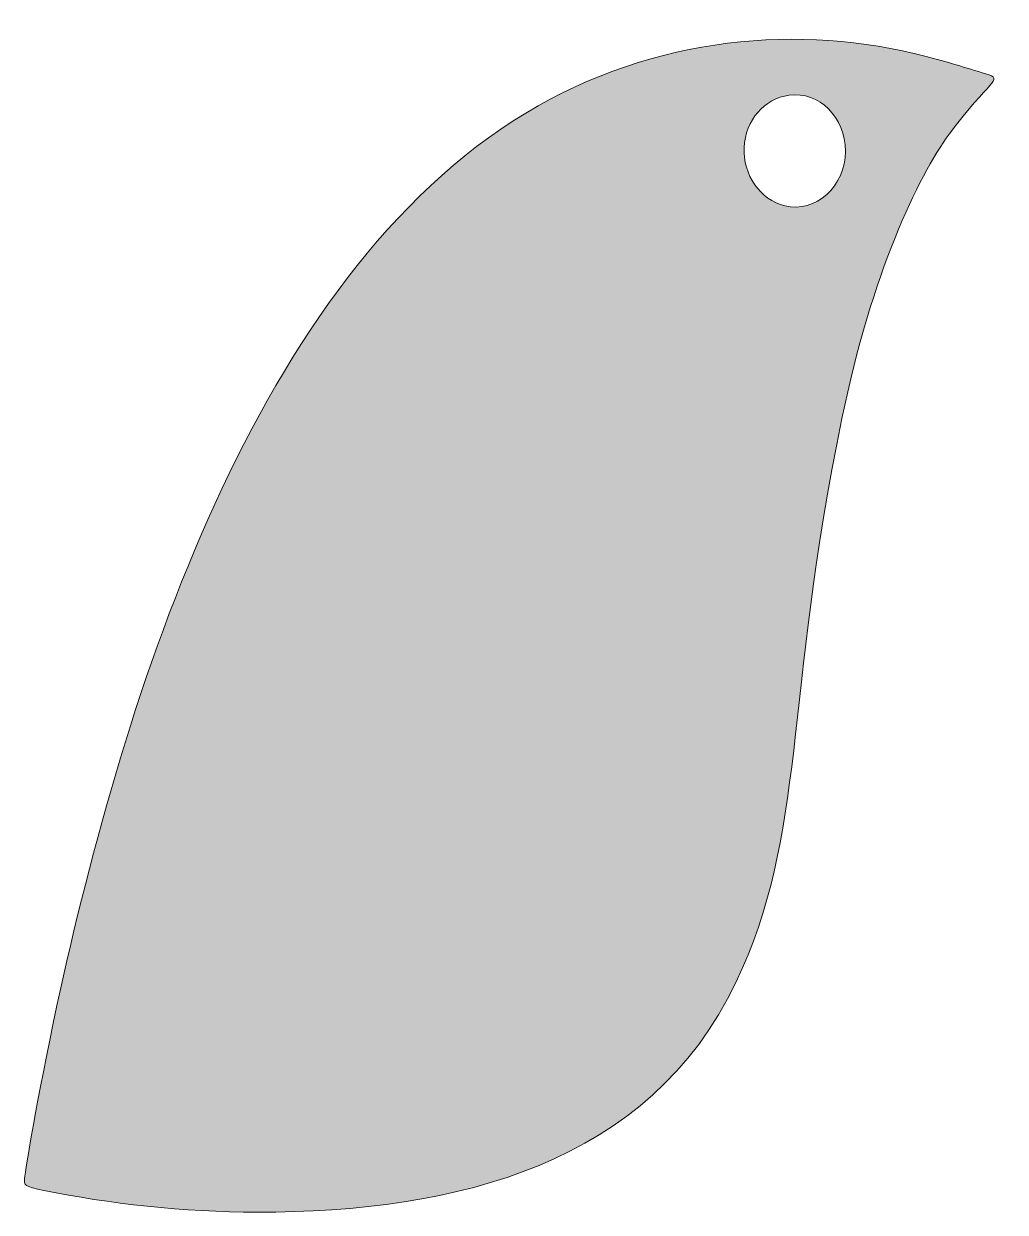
# Model space of a CAD drawing. Header units: inches. Extents: x 31.9 to 36.93, y -37.39 to -31.31.
import ezdxf

# ---------------------------------------------------------------- set-up
doc = ezdxf.new("R2010")
doc.units = ezdxf.units.IN
doc.header["$MEASUREMENT"] = 0
doc.layers.add('_U+0421_U+043B_U+043E_U+0439 1', color=7, linetype='Continuous')

# ---------------------------------------------------------------- blocks, each defined once
blk = doc.blocks.new('block 2')
at = {"layer": '_U+0421_U+043B_U+043E_U+0439 1', "lineweight": 0}
for points, knots in [([(36.8283, -31.5639), (36.7269, -31.5332), (36.6257, -31.5018), (36.5225, -31.4749), (35.8826, -31.3079), (35.1361, -31.3657), (34.4742, -31.7649), (33.085, -32.6024), (32.4189, -34.7392), (32.0743, -36.3303), (31.9678, -36.8244), (31.9149, -37.1657), (31.9082, -37.2167), (31.9042, -37.2481), (31.9064, -37.2567), (32.0076, -37.2771), (32.3354, -37.344), (32.7236, -37.3881), (33.0986, -37.3886), (34.1235, -37.3886), (35.1061, -37.1412), (35.5493, -36.2124), (35.911, -35.4567), (35.7951, -34.7675), (36.0917, -33.3282), (36.2446, -32.5833), (36.4808, -32.0915), (36.641, -31.8725), (36.846, -31.5921), (36.9278, -31.594), (36.8283, -31.5639)], [0, 0, 0, 0, 1, 1, 1, 2, 2, 2, 3, 3, 3, 4, 4, 4, 5, 5, 5, 6, 6, 6, 7, 7, 7, 8, 8, 8, 9, 9, 9, 10, 10, 10, 10]), ([(35.8001, -32.2399), (35.6743, -32.209), (35.5846, -32.0807), (35.5915, -31.9408), (35.5982, -31.8015), (35.6939, -31.6908), (35.8225, -31.6732), (35.975, -31.6522), (36.1097, -31.7865), (36.1101, -31.9599), (36.1104, -32.1396), (35.9569, -32.2782), (35.8001, -32.2399)], [0, 0, 0, 0, 1, 1, 1, 2, 2, 2, 3, 3, 3, 4, 4, 4, 4])]:
    blk.add_open_spline(points, degree=3, knots=knots, dxfattribs=at)

msp = doc.modelspace()

# ---------------------------------------------------------------- hatches: boundary and pattern name
at = {"layer": '_U+0421_U+043B_U+043E_U+0439 1', "true_color": 0xffffff}
h = msp.add_hatch(color=7, dxfattribs=at)
h.dxf.hatch_style = 2
edge = h.paths.add_edge_path()
edge.add_spline(control_points=[(36.8283, -31.5639), (36.7269, -31.5332), (36.6257, -31.5018), (36.5225, -31.4749), (35.8826, -31.3079), (35.1361, -31.3657), (34.4742, -31.7649), (33.085, -32.6024), (32.4189, -34.7392), (32.0743, -36.3303), (31.9678, -36.8244), (31.9149, -37.1657), (31.9082, -37.2167), (31.9042, -37.2481), (31.9064, -37.2567), (32.0076, -37.2771), (32.3354, -37.344), (32.7236, -37.3881), (33.0986, -37.3886), (34.1235, -37.3886), (35.1061, -37.1412), (35.5493, -36.2124), (35.911, -35.4567), (35.7951, -34.7675), (36.0917, -33.3282), (36.2446, -32.5833), (36.4808, -32.0915), (36.641, -31.8725), (36.846, -31.5921), (36.9278, -31.594), (36.8283, -31.5639)], knot_values=[0, 0, 0, 0, 1, 1, 1, 2, 2, 2, 3, 3, 3, 4, 4, 4, 5, 5, 5, 6, 6, 6, 7, 7, 7, 8, 8, 8, 9, 9, 9, 10, 10, 10, 10], degree=3, periodic=1)
edge = h.paths.add_edge_path()
edge.add_spline(control_points=[(35.8001, -32.2399), (35.6743, -32.209), (35.5846, -32.0807), (35.5915, -31.9408), (35.5982, -31.8015), (35.6939, -31.6908), (35.8225, -31.6732), (35.975, -31.6522), (36.1097, -31.7865), (36.1101, -31.9599), (36.1104, -32.1396), (35.9569, -32.2782), (35.8001, -32.2399)], knot_values=[0, 0, 0, 0, 1, 1, 1, 2, 2, 2, 3, 3, 3, 4, 4, 4, 4], degree=3, periodic=1)

# ---------------------------------------------------------------- block references
at = {"layer": '_U+0421_U+043B_U+043E_U+0439 1'}
msp.add_blockref('block 2', (0, 0), dxfattribs=at)

doc.saveas('drawing.dxf')
